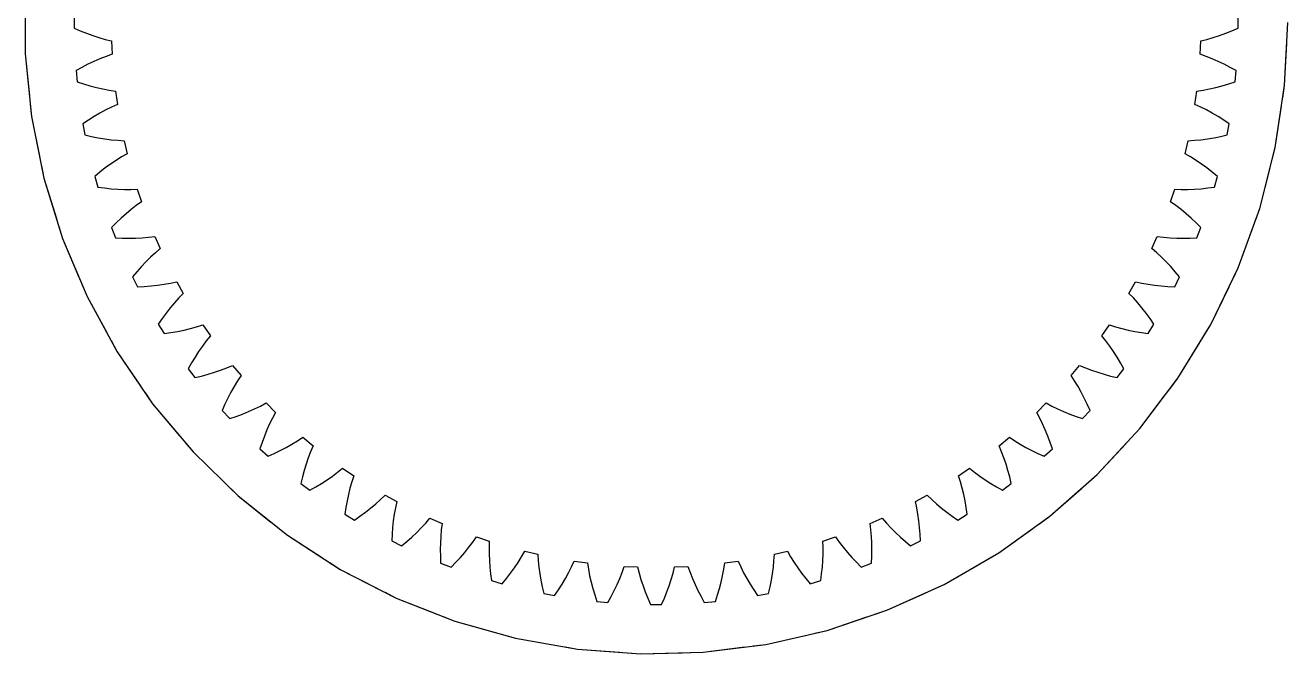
# Model space of a CAD drawing. Header units: millimetres. Extents: x -20 to 116, y -41 to 51.
# Drawn here: x -19.1 to 19.12, y -19.12 to -0.08 of the extents above; entities that cross this region are included whole.
import ezdxf

# ---------------------------------------------------------------- set-up
doc = ezdxf.new("R2010")
doc.units = ezdxf.units.MM
doc.linetypes.add('DASHED', pattern=[1.524, 1.27, -0.254])
doc.layers.add('HIDDEN', color=8, linetype='DASHED')
doc.layers.add('VISIBLE', color=7, linetype='CONTINUOUS')

msp = doc.modelspace()

# ---------------------------------------------------------------- linework, layer by layer
at = {"layer": 'HIDDEN'}
for points in [[(-19.10123, 0.9533), (-19.10123, -0.9533), (-18.91139, -2.85043), (-18.5336, -4.71924), (-17.97162, -6.54114), (-17.23103, -8.29803), (-16.31919, -9.97245), (-15.24516, -11.54776), (-14.01962, -13.0083), (-12.65474, -14.33957), (-11.1641, -15.52831), (-9.5625, -16.56274), (-7.86587, -17.43255), (-6.09106, -18.12911), (-4.25571, -18.6455), (-2.37807, -18.97657), (-0.4768, -19.11906), (1.42921, -19.07152), (3.32102, -18.83445), (5.17982, -18.41019), (6.98715, -17.80296), (8.72503, -17.0188), (10.3762, -16.0655), (11.92424, -14.95253), (13.35378, -13.69095), (14.6506, -12.29331), (15.80182, -10.7735), (16.79599, -9.14661), (17.62323, -7.42882), (18.27533, -5.63719), (18.7458, -3.78954), (19.02996, -1.90424), (19.125, 0)], [(-17.6242, 0.16799), (-17.6242, -0.16799)], [(17.6242, -0.16799), (17.6242, 0.16799)], [(-17.6242, -0.16799), (-17.4357, -0.25049)], [(-17.4357, -0.25049), (-17.24691, -0.32661)], [(-17.24691, -0.32661), (-17.0579, -0.39605)], [(17.0579, -0.39605), (17.24691, -0.32661)], [(17.24691, -0.32661), (17.4357, -0.25049)], [(17.4357, -0.25049), (17.6242, -0.16799)], [(-17.0579, -0.39605), (-16.86877, -0.45845)], [(-16.86877, -0.45845), (-16.6796, -0.51328)], [(-16.6796, -0.51328), (-16.4905, -0.55983)], [(-16.4905, -0.55983), (-16.47181, -0.96411)], [(16.47181, -0.96411), (16.4905, -0.55983)], [(16.4905, -0.55983), (16.6796, -0.51328)], [(16.6796, -0.51328), (16.86877, -0.45845)], [(16.86877, -0.45845), (17.0579, -0.39605)], [(-16.83911, -1.09996), (-17.02168, -1.17954)], [(-16.65581, -1.02791), (-16.83911, -1.09996)], [(-16.47181, -0.96411), (-16.65581, -1.02791)], [(16.65581, -1.02791), (16.47181, -0.96411)], [(16.83911, -1.09996), (16.65581, -1.02791)], [(17.02168, -1.17954), (16.83911, -1.09996)], [(-17.38444, -1.35934), (-17.56452, -1.45888)], [(-17.56452, -1.45888), (-17.53352, -1.79343)], [(-17.20347, -1.26613), (-17.38444, -1.35934)], [(-17.02168, -1.17954), (-17.20347, -1.26613)], [(17.20347, -1.26613), (17.02168, -1.17954)], [(17.38444, -1.35934), (17.20347, -1.26613)], [(17.56452, -1.45888), (17.38444, -1.35934)], [(17.53352, -1.79343), (17.56452, -1.45888)], [(-17.53352, -1.79343), (-17.33821, -1.85819)], [(-17.33821, -1.85819), (-17.1432, -1.91656)], [(17.1432, -1.91656), (17.33821, -1.85819)], [(17.33821, -1.85819), (17.53352, -1.79343)], [(-17.1432, -1.91656), (-16.94859, -1.96827)], [(-16.94859, -1.96827), (-16.75451, -2.01294)], [(-16.75451, -2.01294), (-16.56109, -2.05009)], [(-16.56109, -2.05009), (-16.3685, -2.07899)], [(-16.3685, -2.07899), (-16.31259, -2.47982)], [(16.31259, -2.47982), (16.3685, -2.07899)], [(16.3685, -2.07899), (16.56109, -2.05009)], [(16.56109, -2.05009), (16.75451, -2.01294)], [(16.75451, -2.01294), (16.94859, -1.96827)], [(16.94859, -1.96827), (17.1432, -1.91656)], [(-16.66579, -2.64899), (-16.84023, -2.74507)], [(-16.48992, -2.56033), (-16.66579, -2.64899)], [(-16.31259, -2.47982), (-16.48992, -2.56033)], [(16.48992, -2.56033), (16.31259, -2.47982)], [(16.66579, -2.64899), (16.48992, -2.56033)], [(16.84023, -2.74507), (16.66579, -2.64899)], [(-17.18485, -2.95757), (-17.35498, -3.07331)], [(-17.01326, -2.84806), (-17.18485, -2.95757)], [(-16.84023, -2.74507), (-17.01326, -2.84806)], [(17.01326, -2.84806), (16.84023, -2.74507)], [(17.18485, -2.95757), (17.01326, -2.84806)], [(17.35498, -3.07331), (17.18485, -2.95757)], [(-17.35498, -3.07331), (-17.29325, -3.40357)], [(-17.29325, -3.40357), (-17.0928, -3.45003)], [(17.0928, -3.45003), (17.29325, -3.40357)], [(17.29325, -3.40357), (17.35498, -3.07331)], [(-17.0928, -3.45003), (-16.89323, -3.49016)], [(-16.89323, -3.49016), (-16.69468, -3.52369)], [(-16.69468, -3.52369), (-16.49731, -3.55027)], [(-16.49731, -3.55027), (-16.30129, -3.56941)], [(-16.30129, -3.56941), (-16.10685, -3.58042)], [(-16.10685, -3.58042), (-16.01419, -3.97438)], [(16.01419, -3.97438), (16.10685, -3.58042)], [(16.10685, -3.58042), (16.30129, -3.56941)], [(16.30129, -3.56941), (16.49731, -3.55027)], [(16.49731, -3.55027), (16.69468, -3.52369)], [(16.69468, -3.52369), (16.89323, -3.49016)], [(16.89323, -3.49016), (17.0928, -3.45003)], [(-16.35028, -4.17541), (-16.51511, -4.28718)], [(-16.18334, -4.07091), (-16.35028, -4.17541)], [(-16.01419, -3.97438), (-16.18334, -4.07091)], [(16.18334, -4.07091), (16.01419, -3.97438)], [(16.35028, -4.17541), (16.18334, -4.07091)], [(16.51511, -4.28718), (16.35028, -4.17541)], [(-16.83865, -4.53058), (-16.99738, -4.66151)], [(-16.6779, -4.4057), (-16.83865, -4.53058)], [(-16.51511, -4.28718), (-16.6779, -4.4057)], [(16.6779, -4.4057), (16.51511, -4.28718)], [(16.83865, -4.53058), (16.6779, -4.4057)], [(16.99738, -4.66151), (16.83865, -4.53058)], [(-16.99738, -4.66151), (-16.90543, -4.98467)], [(16.90543, -4.98467), (16.99738, -4.66151)], [(-16.90543, -4.98467), (-16.70155, -5.01244)], [(-16.70155, -5.01244), (-16.49914, -5.03398)], [(-16.49914, -5.03398), (-16.29834, -5.04905)], [(-16.29834, -5.04905), (-16.09936, -5.0573)], [(-16.09936, -5.0573), (-15.90241, -5.05827)], [(-15.90241, -5.05827), (-15.70778, -5.0513)], [(-15.70778, -5.0513), (-15.57917, -5.43503)], [(15.57917, -5.43503), (15.70778, -5.0513)], [(15.70778, -5.0513), (15.90241, -5.05827)], [(15.90241, -5.05827), (16.09936, -5.0573)], [(16.09936, -5.0573), (16.29834, -5.04905)], [(16.29834, -5.04905), (16.49914, -5.03398)], [(16.49914, -5.03398), (16.70155, -5.01244)], [(16.70155, -5.01244), (16.90543, -4.98467)], [(-15.89527, -5.66622), (-16.04909, -5.79272)], [(-15.73869, -5.54675), (-15.89527, -5.66622)], [(-15.57917, -5.43503), (-15.73869, -5.54675)], [(15.73869, -5.54675), (15.57917, -5.43503)], [(15.89527, -5.66622), (15.73869, -5.54675)], [(16.04909, -5.79272), (15.89527, -5.66622)], [(-16.3488, -6.06492), (-16.49476, -6.20995)], [(-16.20025, -5.92575), (-16.3488, -6.06492)], [(-16.04909, -5.79272), (-16.20025, -5.92575)], [(16.20025, -5.92575), (16.04909, -5.79272)], [(16.3488, -6.06492), (16.20025, -5.92575)], [(16.49476, -6.20995), (16.3488, -6.06492)], [(-16.49476, -6.20995), (-16.37339, -6.52324)], [(-15.36785, -6.50399), (-15.1747, -6.47908)], [(-15.1747, -6.47908), (-15.01123, -6.84931)], [(15.01123, -6.84931), (15.1747, -6.47908)], [(15.1747, -6.47908), (15.36785, -6.50399)], [(16.37339, -6.52324), (16.49476, -6.20995)], [(-16.37339, -6.52324), (-16.16782, -6.53208)], [(-16.16782, -6.53208), (-15.96428, -6.53486)], [(-15.96428, -6.53486), (-15.76295, -6.53134)], [(-15.76295, -6.53134), (-15.56405, -6.52119)], [(-15.56405, -6.52119), (-15.36785, -6.50399)], [(-15.01123, -6.84931), (-15.15976, -6.97527)], [(15.15976, -6.97527), (15.01123, -6.84931)], [(15.36785, -6.50399), (15.56405, -6.52119)], [(15.56405, -6.52119), (15.76295, -6.53134)], [(15.76295, -6.53134), (15.96428, -6.53486)], [(15.96428, -6.53486), (16.16782, -6.53208)], [(16.16782, -6.53208), (16.37339, -6.52324)], [(-15.44615, -7.24883), (-15.58438, -7.39524)], [(-15.30465, -7.10867), (-15.44615, -7.24883)], [(-15.15976, -6.97527), (-15.30465, -7.10867)], [(15.30465, -7.10867), (15.15976, -6.97527)], [(15.44615, -7.24883), (15.30465, -7.10867)], [(15.58438, -7.39524), (15.44615, -7.24883)], [(-15.71945, -7.54753), (-15.85142, -7.7054)], [(-15.58438, -7.39524), (-15.71945, -7.54753)], [(15.71945, -7.54753), (15.58438, -7.39524)], [(15.85142, -7.7054), (15.71945, -7.54753)], [(-15.85142, -7.7054), (-15.70166, -8.00616)], [(-15.70166, -8.00616), (-15.49615, -7.99599)], [(-15.49615, -7.99599), (-15.29322, -7.97998)], [(-15.29322, -7.97998), (-15.09307, -7.9579)], [(-15.09307, -7.9579), (-14.89596, -7.92944)], [(-14.89596, -7.92944), (-14.70218, -7.89421)], [(-14.70218, -7.89421), (-14.51215, -7.85159)], [(-14.51215, -7.85159), (-14.31522, -8.20515)], [(14.31522, -8.20515), (14.51215, -7.85159)], [(14.51215, -7.85159), (14.70218, -7.89421)], [(14.70218, -7.89421), (14.89596, -7.92944)], [(14.89596, -7.92944), (15.09307, -7.9579)], [(15.09307, -7.9579), (15.29322, -7.97998)], [(15.29322, -7.97998), (15.49615, -7.99599)], [(15.49615, -7.99599), (15.70166, -8.00616)], [(15.70166, -8.00616), (15.85142, -7.7054)], [(-14.45149, -8.34428), (-14.58346, -8.49049)], [(-14.31522, -8.20515), (-14.45149, -8.34428)], [(14.45149, -8.34428), (14.31522, -8.20515)], [(14.58346, -8.49049), (14.45149, -8.34428)], [(-14.71142, -8.6431), (-14.83555, -8.80164)], [(-14.58346, -8.49049), (-14.71142, -8.6431)], [(14.71142, -8.6431), (14.58346, -8.49049)], [(14.83555, -8.80164), (14.71142, -8.6431)], [(-14.956, -8.96574), (-15.07283, -9.13511)], [(-15.07283, -9.13511), (-14.89596, -9.42078)], [(-14.83555, -8.80164), (-14.956, -8.96574)], [(-13.91108, -9.21708), (-13.72579, -9.15711)], [(-13.72579, -9.15711), (-13.49708, -9.49099)], [(13.49708, -9.49099), (13.72579, -9.15711)], [(13.72579, -9.15711), (13.91108, -9.21708)], [(14.956, -8.96574), (14.83555, -8.80164)], [(14.89596, -9.42078), (15.07283, -9.13511)], [(15.07283, -9.13511), (14.956, -8.96574)], [(-14.89596, -9.42078), (-14.69226, -9.39169)], [(-14.69226, -9.39169), (-14.49168, -9.35702)], [(-14.49168, -9.35702), (-14.29443, -9.31656)], [(-14.29443, -9.31656), (-14.10078, -9.27004)], [(-14.10078, -9.27004), (-13.91108, -9.21708)], [(-13.49708, -9.49099), (-13.61993, -9.6421)], [(13.61993, -9.6421), (13.49708, -9.49099)], [(13.91108, -9.21708), (14.10078, -9.27004)], [(14.10078, -9.27004), (14.29443, -9.31656)], [(14.29443, -9.31656), (14.49168, -9.35702)], [(14.49168, -9.35702), (14.69226, -9.39169)], [(14.69226, -9.39169), (14.89596, -9.42078)], [(-13.73785, -9.79986), (-13.85118, -9.96362)], [(-13.61993, -9.6421), (-13.73785, -9.79986)], [(13.73785, -9.79986), (13.61993, -9.6421)], [(13.85118, -9.96362), (13.73785, -9.79986)], [(-14.06495, -10.30746), (-14.16565, -10.48689)], [(-13.96016, -10.13294), (-14.06495, -10.30746)], [(-13.85118, -9.96362), (-13.96016, -10.13294)], [(13.96016, -10.13294), (13.85118, -9.96362)], [(14.06495, -10.30746), (13.96016, -10.13294)], [(14.16565, -10.48689), (14.06495, -10.30746)], [(-14.16565, -10.48689), (-13.96318, -10.75501)], [(-13.76303, -10.70725), (-13.5665, -10.65423)], [(-13.5665, -10.65423), (-13.37382, -10.59574)], [(-13.37382, -10.59574), (-13.18529, -10.53155)], [(-13.18529, -10.53155), (-13.00129, -10.46131)], [(-13.00129, -10.46131), (-12.82233, -10.3845)], [(-12.82233, -10.3845), (-12.56378, -10.69586)], [(-12.56378, -10.69586), (-12.67217, -10.85766)], [(12.56378, -10.69586), (12.82233, -10.3845)], [(12.67217, -10.85766), (12.56378, -10.69586)], [(12.82233, -10.3845), (13.00129, -10.46131)], [(13.00129, -10.46131), (13.18529, -10.53155)], [(13.18529, -10.53155), (13.37382, -10.59574)], [(13.37382, -10.59574), (13.5665, -10.65423)], [(13.5665, -10.65423), (13.76303, -10.70725)], [(13.96318, -10.75501), (14.16565, -10.48689)], [(-13.96318, -10.75501), (-13.76303, -10.70725)], [(-12.77503, -11.02562), (-12.87276, -11.19915)], [(-12.67217, -10.85766), (-12.77503, -11.02562)], [(12.77503, -11.02562), (12.67217, -10.85766)], [(12.87276, -11.19915), (12.77503, -11.02562)], [(13.76303, -10.70725), (13.96318, -10.75501)], [(-12.96565, -11.3778), (-13.05389, -11.56124)], [(-12.87276, -11.19915), (-12.96565, -11.3778)], [(12.96565, -11.3778), (12.87276, -11.19915)], [(13.05389, -11.56124), (12.96565, -11.3778)], [(-13.05389, -11.56124), (-13.13762, -11.7492)], [(-13.13762, -11.7492), (-12.91126, -11.99749)], [(-12.52558, -11.86054), (-12.33912, -11.78452)], [(-12.33912, -11.78452), (-12.15732, -11.70321)], [(-12.15732, -11.70321), (-11.98058, -11.61629)], [(-11.98058, -11.61629), (-11.80947, -11.5233)], [(-11.80947, -11.5233), (-11.5233, -11.80947)], [(-11.5233, -11.80947), (-11.61629, -11.98058)], [(11.5233, -11.80947), (11.80947, -11.5233)], [(11.61629, -11.98058), (11.5233, -11.80947)], [(11.80947, -11.5233), (11.98058, -11.61629)], [(11.98058, -11.61629), (12.15732, -11.70321)], [(12.15732, -11.70321), (12.33912, -11.78452)], [(12.33912, -11.78452), (12.52558, -11.86054)], [(12.91126, -11.99749), (13.13762, -11.7492)], [(13.13762, -11.7492), (13.05389, -11.56124)], [(-12.91126, -11.99749), (-12.71638, -11.93147)], [(-12.71638, -11.93147), (-12.52558, -11.86054)], [(-11.70321, -12.15732), (-11.78452, -12.33912)], [(-11.61629, -11.98058), (-11.70321, -12.15732)], [(11.70321, -12.15732), (11.61629, -11.98058)], [(11.78452, -12.33912), (11.70321, -12.15732)], [(12.52558, -11.86054), (12.71638, -11.93147)], [(12.71638, -11.93147), (12.91126, -11.99749)], [(-11.86054, -12.52558), (-11.93147, -12.71638)], [(-11.78452, -12.33912), (-11.86054, -12.52558)], [(-10.85766, -12.67217), (-10.69586, -12.56378)], [(-10.69586, -12.56378), (-10.3845, -12.82233)], [(10.3845, -12.82233), (10.69586, -12.56378)], [(10.69586, -12.56378), (10.85766, -12.67217)], [(11.86054, -12.52558), (11.78452, -12.33912)], [(11.93147, -12.71638), (11.86054, -12.52558)], [(-11.93147, -12.71638), (-11.99749, -12.91126)], [(-11.99749, -12.91126), (-11.7492, -13.13762)], [(-11.56124, -13.05389), (-11.3778, -12.96565)], [(-11.3778, -12.96565), (-11.19915, -12.87276)], [(-11.19915, -12.87276), (-11.02562, -12.77503)], [(-11.02562, -12.77503), (-10.85766, -12.67217)], [(-10.3845, -12.82233), (-10.46131, -13.00129)], [(10.46131, -13.00129), (10.3845, -12.82233)], [(10.85766, -12.67217), (11.02562, -12.77503)], [(11.02562, -12.77503), (11.19915, -12.87276)], [(11.19915, -12.87276), (11.3778, -12.96565)], [(11.3778, -12.96565), (11.56124, -13.05389)], [(11.7492, -13.13762), (11.99749, -12.91126)], [(11.99749, -12.91126), (11.93147, -12.71638)], [(-11.7492, -13.13762), (-11.56124, -13.05389)], [(-10.59574, -13.37382), (-10.65423, -13.5665)], [(-10.53155, -13.18529), (-10.59574, -13.37382)], [(-10.46131, -13.00129), (-10.53155, -13.18529)], [(10.53155, -13.18529), (10.46131, -13.00129)], [(10.59574, -13.37382), (10.53155, -13.18529)], [(10.65423, -13.5665), (10.59574, -13.37382)], [(11.56124, -13.05389), (11.7492, -13.13762)], [(-10.65423, -13.5665), (-10.70725, -13.76303)], [(-9.96362, -13.85118), (-9.79986, -13.73785)], [(-9.79986, -13.73785), (-9.6421, -13.61993)], [(-9.6421, -13.61993), (-9.49099, -13.49708)], [(-9.49099, -13.49708), (-9.15711, -13.72579)], [(-9.15711, -13.72579), (-9.21708, -13.91108)], [(9.15711, -13.72579), (9.49099, -13.49708)], [(9.21708, -13.91108), (9.15711, -13.72579)], [(9.49099, -13.49708), (9.6421, -13.61993)], [(9.6421, -13.61993), (9.79986, -13.73785)], [(9.79986, -13.73785), (9.96362, -13.85118)], [(10.70725, -13.76303), (10.65423, -13.5665)], [(-10.70725, -13.76303), (-10.75501, -13.96318)], [(-10.75501, -13.96318), (-10.48689, -14.16565)], [(-10.48689, -14.16565), (-10.30746, -14.06495)], [(-10.30746, -14.06495), (-10.13294, -13.96016)], [(-10.13294, -13.96016), (-9.96362, -13.85118)], [(-9.27004, -14.10078), (-9.31656, -14.29443)], [(-9.21708, -13.91108), (-9.27004, -14.10078)], [(9.27004, -14.10078), (9.21708, -13.91108)], [(9.31656, -14.29443), (9.27004, -14.10078)], [(9.96362, -13.85118), (10.13294, -13.96016)], [(10.13294, -13.96016), (10.30746, -14.06495)], [(10.30746, -14.06495), (10.48689, -14.16565)], [(10.48689, -14.16565), (10.75501, -13.96318)], [(10.75501, -13.96318), (10.70725, -13.76303)], [(-9.35702, -14.49168), (-9.39169, -14.69226)], [(-9.31656, -14.29443), (-9.35702, -14.49168)], [(-8.49049, -14.58346), (-8.34428, -14.45149)], [(-8.34428, -14.45149), (-8.20515, -14.31522)], [(-8.20515, -14.31522), (-7.85159, -14.51215)], [(-7.85159, -14.51215), (-7.89421, -14.70218)], [(7.85159, -14.51215), (8.20515, -14.31522)], [(7.89421, -14.70218), (7.85159, -14.51215)], [(8.20515, -14.31522), (8.34428, -14.45149)], [(8.34428, -14.45149), (8.49049, -14.58346)], [(9.35702, -14.49168), (9.31656, -14.29443)], [(9.39169, -14.69226), (9.35702, -14.49168)], [(-9.39169, -14.69226), (-9.42078, -14.89596)], [(-9.42078, -14.89596), (-9.13511, -15.07283)], [(-8.96574, -14.956), (-8.80164, -14.83555)], [(-8.80164, -14.83555), (-8.6431, -14.71142)], [(-8.6431, -14.71142), (-8.49049, -14.58346)], [(-7.92944, -14.89596), (-7.9579, -15.09307)], [(-7.89421, -14.70218), (-7.92944, -14.89596)], [(7.92944, -14.89596), (7.89421, -14.70218)], [(7.9579, -15.09307), (7.92944, -14.89596)], [(8.49049, -14.58346), (8.6431, -14.71142)], [(8.6431, -14.71142), (8.80164, -14.83555)], [(8.80164, -14.83555), (8.96574, -14.956)], [(9.13511, -15.07283), (9.42078, -14.89596)], [(9.42078, -14.89596), (9.39169, -14.69226)], [(-9.13511, -15.07283), (-8.96574, -14.956)], [(-7.9579, -15.09307), (-7.97998, -15.29322)], [(-7.10867, -15.30465), (-6.97527, -15.15976)], [(-6.97527, -15.15976), (-6.84931, -15.01123)], [(-6.84931, -15.01123), (-6.47908, -15.1747)], [(-6.47908, -15.1747), (-6.50399, -15.36785)], [(6.47908, -15.1747), (6.84931, -15.01123)], [(6.50399, -15.36785), (6.47908, -15.1747)], [(6.84931, -15.01123), (6.97527, -15.15976)], [(6.97527, -15.15976), (7.10867, -15.30465)], [(7.97998, -15.29322), (7.9579, -15.09307)], [(8.96574, -14.956), (9.13511, -15.07283)], [(-7.99599, -15.49615), (-8.00616, -15.70166)], [(-7.97998, -15.29322), (-7.99599, -15.49615)], [(-7.54753, -15.71945), (-7.39524, -15.58438)], [(-7.39524, -15.58438), (-7.24883, -15.44615)], [(-7.24883, -15.44615), (-7.10867, -15.30465)], [(-6.52119, -15.56405), (-6.53134, -15.76295)], [(-6.50399, -15.36785), (-6.52119, -15.56405)], [(-5.54675, -15.73869), (-5.43503, -15.57917)], [(-5.43503, -15.57917), (-5.0513, -15.70778)], [(5.0513, -15.70778), (5.43503, -15.57917)], [(5.43503, -15.57917), (5.54675, -15.73869)], [(6.52119, -15.56405), (6.50399, -15.36785)], [(6.53134, -15.76295), (6.52119, -15.56405)], [(7.10867, -15.30465), (7.24883, -15.44615)], [(7.24883, -15.44615), (7.39524, -15.58438)], [(7.39524, -15.58438), (7.54753, -15.71945)], [(7.99599, -15.49615), (7.97998, -15.29322)], [(8.00616, -15.70166), (7.99599, -15.49615)], [(-8.00616, -15.70166), (-7.7054, -15.85142)], [(-7.7054, -15.85142), (-7.54753, -15.71945)], [(-6.53134, -15.76295), (-6.53486, -15.96428)], [(-6.53486, -15.96428), (-6.53208, -16.16782)], [(-5.92575, -16.20025), (-5.79272, -16.04909)], [(-5.79272, -16.04909), (-5.66622, -15.89527)], [(-5.66622, -15.89527), (-5.54675, -15.73869)], [(-5.0513, -15.70778), (-5.05827, -15.90241)], [(-5.05827, -15.90241), (-5.0573, -16.09936)], [(-4.07091, -16.18334), (-3.97438, -16.01419)], [(-3.97438, -16.01419), (-3.58042, -16.10685)], [(3.58042, -16.10685), (3.97438, -16.01419)], [(3.97438, -16.01419), (4.07091, -16.18334)], [(5.05827, -15.90241), (5.0513, -15.70778)], [(5.0573, -16.09936), (5.05827, -15.90241)], [(5.54675, -15.73869), (5.66622, -15.89527)], [(5.66622, -15.89527), (5.79272, -16.04909)], [(5.79272, -16.04909), (5.92575, -16.20025)], [(6.53486, -15.96428), (6.53134, -15.76295)], [(6.53208, -16.16782), (6.53486, -15.96428)], [(7.54753, -15.71945), (7.7054, -15.85142)], [(7.7054, -15.85142), (8.00616, -15.70166)], [(-6.53208, -16.16782), (-6.52324, -16.37339)], [(-6.52324, -16.37339), (-6.20995, -16.49476)], [(-6.20995, -16.49476), (-6.06492, -16.3488)], [(-6.06492, -16.3488), (-5.92575, -16.20025)], [(-5.0573, -16.09936), (-5.04905, -16.29834)], [(-5.04905, -16.29834), (-5.03398, -16.49914)], [(-4.28718, -16.51511), (-4.17541, -16.35028)], [(-4.17541, -16.35028), (-4.07091, -16.18334)], [(-3.58042, -16.10685), (-3.56941, -16.30129)], [(-3.56941, -16.30129), (-3.55027, -16.49731)], [(-2.56033, -16.48992), (-2.47982, -16.31259)], [(-2.47982, -16.31259), (-2.07899, -16.3685)], [(-2.07899, -16.3685), (-2.05009, -16.56109)], [(2.05009, -16.56109), (2.07899, -16.3685)], [(2.07899, -16.3685), (2.47982, -16.31259)], [(2.47982, -16.31259), (2.56033, -16.48992)], [(3.55027, -16.49731), (3.56941, -16.30129)], [(3.56941, -16.30129), (3.58042, -16.10685)], [(4.07091, -16.18334), (4.17541, -16.35028)], [(4.17541, -16.35028), (4.28718, -16.51511)], [(5.03398, -16.49914), (5.04905, -16.29834)], [(5.04905, -16.29834), (5.0573, -16.09936)], [(5.92575, -16.20025), (6.06492, -16.3488)], [(6.06492, -16.3488), (6.20995, -16.49476)], [(6.20995, -16.49476), (6.52324, -16.37339)], [(6.52324, -16.37339), (6.53208, -16.16782)], [(-5.03398, -16.49914), (-5.01244, -16.70155)], [(-5.01244, -16.70155), (-4.98467, -16.90543)], [(-4.53058, -16.83865), (-4.4057, -16.6779)], [(-4.4057, -16.6779), (-4.28718, -16.51511)], [(-3.55027, -16.49731), (-3.52369, -16.69468)], [(-3.52369, -16.69468), (-3.49016, -16.89323)], [(-2.74507, -16.84023), (-2.64899, -16.66579)], [(-2.64899, -16.66579), (-2.56033, -16.48992)], [(-2.05009, -16.56109), (-2.01294, -16.75451)], [(-2.01294, -16.75451), (-1.96827, -16.94859)], [(-1.09996, -16.83911), (-1.02791, -16.65581)], [(-1.02791, -16.65581), (-0.96411, -16.47181)], [(-0.96411, -16.47181), (-0.55983, -16.4905)], [(-0.55983, -16.4905), (-0.51328, -16.6796)], [(-0.51328, -16.6796), (-0.45845, -16.86877)], [(0.45845, -16.86877), (0.51328, -16.6796)], [(0.51328, -16.6796), (0.55983, -16.4905)], [(0.55983, -16.4905), (0.96411, -16.47181)], [(0.96411, -16.47181), (1.02791, -16.65581)], [(1.02791, -16.65581), (1.09996, -16.83911)], [(1.96827, -16.94859), (2.01294, -16.75451)], [(2.01294, -16.75451), (2.05009, -16.56109)], [(2.56033, -16.48992), (2.64899, -16.66579)], [(2.64899, -16.66579), (2.74507, -16.84023)], [(3.49016, -16.89323), (3.52369, -16.69468)], [(3.52369, -16.69468), (3.55027, -16.49731)], [(4.28718, -16.51511), (4.4057, -16.6779)], [(4.4057, -16.6779), (4.53058, -16.83865)], [(4.98467, -16.90543), (5.01244, -16.70155)], [(5.01244, -16.70155), (5.03398, -16.49914)], [(-4.98467, -16.90543), (-4.66151, -16.99738)], [(-4.66151, -16.99738), (-4.53058, -16.83865)], [(-3.49016, -16.89323), (-3.45003, -17.0928)], [(-3.45003, -17.0928), (-3.40357, -17.29325)], [(-3.07331, -17.35498), (-2.95757, -17.18485)], [(-2.95757, -17.18485), (-2.84806, -17.01326)], [(-2.84806, -17.01326), (-2.74507, -16.84023)], [(-1.96827, -16.94859), (-1.91656, -17.1432)], [(-1.91656, -17.1432), (-1.85819, -17.33821)], [(-1.26613, -17.20347), (-1.17954, -17.02168)], [(-1.17954, -17.02168), (-1.09996, -16.83911)], [(-0.45845, -16.86877), (-0.39605, -17.0579)], [(-0.39605, -17.0579), (-0.32661, -17.24691)], [(0.32661, -17.24691), (0.39605, -17.0579)], [(0.39605, -17.0579), (0.45845, -16.86877)], [(1.09996, -16.83911), (1.17954, -17.02168)], [(1.17954, -17.02168), (1.26613, -17.20347)], [(1.85819, -17.33821), (1.91656, -17.1432)], [(1.91656, -17.1432), (1.96827, -16.94859)], [(2.74507, -16.84023), (2.84806, -17.01326)], [(2.84806, -17.01326), (2.95757, -17.18485)], [(2.95757, -17.18485), (3.07331, -17.35498)], [(3.40357, -17.29325), (3.45003, -17.0928)], [(3.45003, -17.0928), (3.49016, -16.89323)], [(4.53058, -16.83865), (4.66151, -16.99738)], [(4.66151, -16.99738), (4.98467, -16.90543)], [(-3.40357, -17.29325), (-3.07331, -17.35498)], [(-1.85819, -17.33821), (-1.79343, -17.53352)], [(-1.79343, -17.53352), (-1.45888, -17.56452)], [(-1.45888, -17.56452), (-1.35934, -17.38444)], [(-1.35934, -17.38444), (-1.26613, -17.20347)], [(-0.32661, -17.24691), (-0.25049, -17.4357)], [(-0.25049, -17.4357), (-0.16799, -17.6242)], [(0.16799, -17.6242), (0.25049, -17.4357)], [(0.25049, -17.4357), (0.32661, -17.24691)], [(1.26613, -17.20347), (1.35934, -17.38444)], [(1.35934, -17.38444), (1.45888, -17.56452)], [(1.45888, -17.56452), (1.79343, -17.53352)], [(1.79343, -17.53352), (1.85819, -17.33821)], [(3.07331, -17.35498), (3.40357, -17.29325)], [(-0.16799, -17.6242), (0.16799, -17.6242)]]:
    msp.add_lwpolyline(points, dxfattribs=at)
at = {"layer": 'VISIBLE'}
for points in [[(-19.10123, 0.9533), (-19.10123, -0.9533), (-18.91139, -2.85043), (-18.5336, -4.71924), (-17.97162, -6.54114), (-17.23103, -8.29803), (-16.31919, -9.97245), (-15.24516, -11.54776), (-14.01962, -13.0083), (-12.65474, -14.33957), (-11.1641, -15.52831), (-9.5625, -16.56274), (-7.86587, -17.43255), (-6.09106, -18.12911), (-4.25571, -18.6455), (-2.37807, -18.97657), (-0.4768, -19.11906), (1.42921, -19.07152), (3.32102, -18.83445), (5.17982, -18.41019), (6.98715, -17.80296), (8.72503, -17.0188), (10.3762, -16.0655), (11.92424, -14.95253), (13.35378, -13.69095), (14.6506, -12.29331), (15.80182, -10.7735), (16.79599, -9.14661), (17.62323, -7.42882), (18.27533, -5.63719), (18.7458, -3.78954), (19.02996, -1.90424), (19.125, 0)], [(-17.6242, 0.16799), (-17.6242, -0.16799)], [(17.6242, -0.16799), (17.6242, 0.16799)], [(-17.6242, -0.16799), (-17.4357, -0.25049)], [(-17.4357, -0.25049), (-17.24691, -0.32661)], [(-17.24691, -0.32661), (-17.0579, -0.39605)], [(17.0579, -0.39605), (17.24691, -0.32661)], [(17.24691, -0.32661), (17.4357, -0.25049)], [(17.4357, -0.25049), (17.6242, -0.16799)], [(-17.0579, -0.39605), (-16.86877, -0.45845)], [(-16.86877, -0.45845), (-16.6796, -0.51328)], [(-16.6796, -0.51328), (-16.4905, -0.55983)], [(-16.4905, -0.55983), (-16.47181, -0.96411)], [(16.47181, -0.96411), (16.4905, -0.55983)], [(16.4905, -0.55983), (16.6796, -0.51328)], [(16.6796, -0.51328), (16.86877, -0.45845)], [(16.86877, -0.45845), (17.0579, -0.39605)], [(-16.83911, -1.09996), (-17.02168, -1.17954)], [(-16.65581, -1.02791), (-16.83911, -1.09996)], [(-16.47181, -0.96411), (-16.65581, -1.02791)], [(16.65581, -1.02791), (16.47181, -0.96411)], [(16.83911, -1.09996), (16.65581, -1.02791)], [(17.02168, -1.17954), (16.83911, -1.09996)], [(-17.38444, -1.35934), (-17.56452, -1.45888)], [(-17.56452, -1.45888), (-17.53352, -1.79343)], [(-17.20347, -1.26613), (-17.38444, -1.35934)], [(-17.02168, -1.17954), (-17.20347, -1.26613)], [(17.20347, -1.26613), (17.02168, -1.17954)], [(17.38444, -1.35934), (17.20347, -1.26613)], [(17.56452, -1.45888), (17.38444, -1.35934)], [(17.53352, -1.79343), (17.56452, -1.45888)], [(-17.53352, -1.79343), (-17.33821, -1.85819)], [(-17.33821, -1.85819), (-17.1432, -1.91656)], [(17.1432, -1.91656), (17.33821, -1.85819)], [(17.33821, -1.85819), (17.53352, -1.79343)], [(-17.1432, -1.91656), (-16.94859, -1.96827)], [(-16.94859, -1.96827), (-16.75451, -2.01294)], [(-16.75451, -2.01294), (-16.56109, -2.05009)], [(-16.56109, -2.05009), (-16.3685, -2.07899)], [(-16.3685, -2.07899), (-16.31259, -2.47982)], [(16.31259, -2.47982), (16.3685, -2.07899)], [(16.3685, -2.07899), (16.56109, -2.05009)], [(16.56109, -2.05009), (16.75451, -2.01294)], [(16.75451, -2.01294), (16.94859, -1.96827)], [(16.94859, -1.96827), (17.1432, -1.91656)], [(-16.66579, -2.64899), (-16.84023, -2.74507)], [(-16.48992, -2.56033), (-16.66579, -2.64899)], [(-16.31259, -2.47982), (-16.48992, -2.56033)], [(16.48992, -2.56033), (16.31259, -2.47982)], [(16.66579, -2.64899), (16.48992, -2.56033)], [(16.84023, -2.74507), (16.66579, -2.64899)], [(-17.18485, -2.95757), (-17.35498, -3.07331)], [(-17.01326, -2.84806), (-17.18485, -2.95757)], [(-16.84023, -2.74507), (-17.01326, -2.84806)], [(17.01326, -2.84806), (16.84023, -2.74507)], [(17.18485, -2.95757), (17.01326, -2.84806)], [(17.35498, -3.07331), (17.18485, -2.95757)], [(-17.35498, -3.07331), (-17.29325, -3.40357)], [(-17.29325, -3.40357), (-17.0928, -3.45003)], [(17.0928, -3.45003), (17.29325, -3.40357)], [(17.29325, -3.40357), (17.35498, -3.07331)], [(-17.0928, -3.45003), (-16.89323, -3.49016)], [(-16.89323, -3.49016), (-16.69468, -3.52369)], [(-16.69468, -3.52369), (-16.49731, -3.55027)], [(-16.49731, -3.55027), (-16.30129, -3.56941)], [(-16.30129, -3.56941), (-16.10685, -3.58042)], [(-16.10685, -3.58042), (-16.01419, -3.97438)], [(16.01419, -3.97438), (16.10685, -3.58042)], [(16.10685, -3.58042), (16.30129, -3.56941)], [(16.30129, -3.56941), (16.49731, -3.55027)], [(16.49731, -3.55027), (16.69468, -3.52369)], [(16.69468, -3.52369), (16.89323, -3.49016)], [(16.89323, -3.49016), (17.0928, -3.45003)], [(-16.35028, -4.17541), (-16.51511, -4.28718)], [(-16.18334, -4.07091), (-16.35028, -4.17541)], [(-16.01419, -3.97438), (-16.18334, -4.07091)], [(16.18334, -4.07091), (16.01419, -3.97438)], [(16.35028, -4.17541), (16.18334, -4.07091)], [(16.51511, -4.28718), (16.35028, -4.17541)], [(-16.83865, -4.53058), (-16.99738, -4.66151)], [(-16.6779, -4.4057), (-16.83865, -4.53058)], [(-16.51511, -4.28718), (-16.6779, -4.4057)], [(16.6779, -4.4057), (16.51511, -4.28718)], [(16.83865, -4.53058), (16.6779, -4.4057)], [(16.99738, -4.66151), (16.83865, -4.53058)], [(-16.99738, -4.66151), (-16.90543, -4.98467)], [(16.90543, -4.98467), (16.99738, -4.66151)], [(-16.90543, -4.98467), (-16.70155, -5.01244)], [(-16.70155, -5.01244), (-16.49914, -5.03398)], [(-16.49914, -5.03398), (-16.29834, -5.04905)], [(-16.29834, -5.04905), (-16.09936, -5.0573)], [(-16.09936, -5.0573), (-15.90241, -5.05827)], [(-15.90241, -5.05827), (-15.70778, -5.0513)], [(-15.70778, -5.0513), (-15.57917, -5.43503)], [(15.57917, -5.43503), (15.70778, -5.0513)], [(15.70778, -5.0513), (15.90241, -5.05827)], [(15.90241, -5.05827), (16.09936, -5.0573)], [(16.09936, -5.0573), (16.29834, -5.04905)], [(16.29834, -5.04905), (16.49914, -5.03398)], [(16.49914, -5.03398), (16.70155, -5.01244)], [(16.70155, -5.01244), (16.90543, -4.98467)], [(-15.89527, -5.66622), (-16.04909, -5.79272)], [(-15.73869, -5.54675), (-15.89527, -5.66622)], [(-15.57917, -5.43503), (-15.73869, -5.54675)], [(15.73869, -5.54675), (15.57917, -5.43503)], [(15.89527, -5.66622), (15.73869, -5.54675)], [(16.04909, -5.79272), (15.89527, -5.66622)], [(-16.3488, -6.06492), (-16.49476, -6.20995)], [(-16.20025, -5.92575), (-16.3488, -6.06492)], [(-16.04909, -5.79272), (-16.20025, -5.92575)], [(16.20025, -5.92575), (16.04909, -5.79272)], [(16.3488, -6.06492), (16.20025, -5.92575)], [(16.49476, -6.20995), (16.3488, -6.06492)], [(-16.49476, -6.20995), (-16.37339, -6.52324)], [(-15.36785, -6.50399), (-15.1747, -6.47908)], [(-15.1747, -6.47908), (-15.01123, -6.84931)], [(15.01123, -6.84931), (15.1747, -6.47908)], [(15.1747, -6.47908), (15.36785, -6.50399)], [(16.37339, -6.52324), (16.49476, -6.20995)], [(-16.37339, -6.52324), (-16.16782, -6.53208)], [(-16.16782, -6.53208), (-15.96428, -6.53486)], [(-15.96428, -6.53486), (-15.76295, -6.53134)], [(-15.76295, -6.53134), (-15.56405, -6.52119)], [(-15.56405, -6.52119), (-15.36785, -6.50399)], [(-15.01123, -6.84931), (-15.15976, -6.97527)], [(15.15976, -6.97527), (15.01123, -6.84931)], [(15.36785, -6.50399), (15.56405, -6.52119)], [(15.56405, -6.52119), (15.76295, -6.53134)], [(15.76295, -6.53134), (15.96428, -6.53486)], [(15.96428, -6.53486), (16.16782, -6.53208)], [(16.16782, -6.53208), (16.37339, -6.52324)], [(-15.44615, -7.24883), (-15.58438, -7.39524)], [(-15.30465, -7.10867), (-15.44615, -7.24883)], [(-15.15976, -6.97527), (-15.30465, -7.10867)], [(15.30465, -7.10867), (15.15976, -6.97527)], [(15.44615, -7.24883), (15.30465, -7.10867)], [(15.58438, -7.39524), (15.44615, -7.24883)], [(-15.71945, -7.54753), (-15.85142, -7.7054)], [(-15.58438, -7.39524), (-15.71945, -7.54753)], [(15.71945, -7.54753), (15.58438, -7.39524)], [(15.85142, -7.7054), (15.71945, -7.54753)], [(-15.85142, -7.7054), (-15.70166, -8.00616)], [(-15.70166, -8.00616), (-15.49615, -7.99599)], [(-15.49615, -7.99599), (-15.29322, -7.97998)], [(-15.29322, -7.97998), (-15.09307, -7.9579)], [(-15.09307, -7.9579), (-14.89596, -7.92944)], [(-14.89596, -7.92944), (-14.70218, -7.89421)], [(-14.70218, -7.89421), (-14.51215, -7.85159)], [(-14.51215, -7.85159), (-14.31522, -8.20515)], [(14.31522, -8.20515), (14.51215, -7.85159)], [(14.51215, -7.85159), (14.70218, -7.89421)], [(14.70218, -7.89421), (14.89596, -7.92944)], [(14.89596, -7.92944), (15.09307, -7.9579)], [(15.09307, -7.9579), (15.29322, -7.97998)], [(15.29322, -7.97998), (15.49615, -7.99599)], [(15.49615, -7.99599), (15.70166, -8.00616)], [(15.70166, -8.00616), (15.85142, -7.7054)], [(-14.45149, -8.34428), (-14.58346, -8.49049)], [(-14.31522, -8.20515), (-14.45149, -8.34428)], [(14.45149, -8.34428), (14.31522, -8.20515)], [(14.58346, -8.49049), (14.45149, -8.34428)], [(-14.71142, -8.6431), (-14.83555, -8.80164)], [(-14.58346, -8.49049), (-14.71142, -8.6431)], [(14.71142, -8.6431), (14.58346, -8.49049)], [(14.83555, -8.80164), (14.71142, -8.6431)], [(-14.956, -8.96574), (-15.07283, -9.13511)], [(-15.07283, -9.13511), (-14.89596, -9.42078)], [(-14.83555, -8.80164), (-14.956, -8.96574)], [(-13.91108, -9.21708), (-13.72579, -9.15711)], [(-13.72579, -9.15711), (-13.49708, -9.49099)], [(13.49708, -9.49099), (13.72579, -9.15711)], [(13.72579, -9.15711), (13.91108, -9.21708)], [(14.956, -8.96574), (14.83555, -8.80164)], [(14.89596, -9.42078), (15.07283, -9.13511)], [(15.07283, -9.13511), (14.956, -8.96574)], [(-14.89596, -9.42078), (-14.69226, -9.39169)], [(-14.69226, -9.39169), (-14.49168, -9.35702)], [(-14.49168, -9.35702), (-14.29443, -9.31656)], [(-14.29443, -9.31656), (-14.10078, -9.27004)], [(-14.10078, -9.27004), (-13.91108, -9.21708)], [(-13.49708, -9.49099), (-13.61993, -9.6421)], [(13.61993, -9.6421), (13.49708, -9.49099)], [(13.91108, -9.21708), (14.10078, -9.27004)], [(14.10078, -9.27004), (14.29443, -9.31656)], [(14.29443, -9.31656), (14.49168, -9.35702)], [(14.49168, -9.35702), (14.69226, -9.39169)], [(14.69226, -9.39169), (14.89596, -9.42078)], [(-13.73785, -9.79986), (-13.85118, -9.96362)], [(-13.61993, -9.6421), (-13.73785, -9.79986)], [(13.73785, -9.79986), (13.61993, -9.6421)], [(13.85118, -9.96362), (13.73785, -9.79986)], [(-14.06495, -10.30746), (-14.16565, -10.48689)], [(-13.96016, -10.13294), (-14.06495, -10.30746)], [(-13.85118, -9.96362), (-13.96016, -10.13294)], [(13.96016, -10.13294), (13.85118, -9.96362)], [(14.06495, -10.30746), (13.96016, -10.13294)], [(14.16565, -10.48689), (14.06495, -10.30746)], [(-14.16565, -10.48689), (-13.96318, -10.75501)], [(-13.76303, -10.70725), (-13.5665, -10.65423)], [(-13.5665, -10.65423), (-13.37382, -10.59574)], [(-13.37382, -10.59574), (-13.18529, -10.53155)], [(-13.18529, -10.53155), (-13.00129, -10.46131)], [(-13.00129, -10.46131), (-12.82233, -10.3845)], [(-12.82233, -10.3845), (-12.56378, -10.69586)], [(-12.56378, -10.69586), (-12.67217, -10.85766)], [(12.56378, -10.69586), (12.82233, -10.3845)], [(12.67217, -10.85766), (12.56378, -10.69586)], [(12.82233, -10.3845), (13.00129, -10.46131)], [(13.00129, -10.46131), (13.18529, -10.53155)], [(13.18529, -10.53155), (13.37382, -10.59574)], [(13.37382, -10.59574), (13.5665, -10.65423)], [(13.5665, -10.65423), (13.76303, -10.70725)], [(13.96318, -10.75501), (14.16565, -10.48689)], [(-13.96318, -10.75501), (-13.76303, -10.70725)], [(-12.77503, -11.02562), (-12.87276, -11.19915)], [(-12.67217, -10.85766), (-12.77503, -11.02562)], [(12.77503, -11.02562), (12.67217, -10.85766)], [(12.87276, -11.19915), (12.77503, -11.02562)], [(13.76303, -10.70725), (13.96318, -10.75501)], [(-12.96565, -11.3778), (-13.05389, -11.56124)], [(-12.87276, -11.19915), (-12.96565, -11.3778)], [(12.96565, -11.3778), (12.87276, -11.19915)], [(13.05389, -11.56124), (12.96565, -11.3778)], [(-13.05389, -11.56124), (-13.13762, -11.7492)], [(-13.13762, -11.7492), (-12.91126, -11.99749)], [(-12.52558, -11.86054), (-12.33912, -11.78452)], [(-12.33912, -11.78452), (-12.15732, -11.70321)], [(-12.15732, -11.70321), (-11.98058, -11.61629)], [(-11.98058, -11.61629), (-11.80947, -11.5233)], [(-11.80947, -11.5233), (-11.5233, -11.80947)], [(-11.5233, -11.80947), (-11.61629, -11.98058)], [(11.5233, -11.80947), (11.80947, -11.5233)], [(11.61629, -11.98058), (11.5233, -11.80947)], [(11.80947, -11.5233), (11.98058, -11.61629)], [(11.98058, -11.61629), (12.15732, -11.70321)], [(12.15732, -11.70321), (12.33912, -11.78452)], [(12.33912, -11.78452), (12.52558, -11.86054)], [(12.91126, -11.99749), (13.13762, -11.7492)], [(13.13762, -11.7492), (13.05389, -11.56124)], [(-12.91126, -11.99749), (-12.71638, -11.93147)], [(-12.71638, -11.93147), (-12.52558, -11.86054)], [(-11.70321, -12.15732), (-11.78452, -12.33912)], [(-11.61629, -11.98058), (-11.70321, -12.15732)], [(11.70321, -12.15732), (11.61629, -11.98058)], [(11.78452, -12.33912), (11.70321, -12.15732)], [(12.52558, -11.86054), (12.71638, -11.93147)], [(12.71638, -11.93147), (12.91126, -11.99749)], [(-11.86054, -12.52558), (-11.93147, -12.71638)], [(-11.78452, -12.33912), (-11.86054, -12.52558)], [(-10.85766, -12.67217), (-10.69586, -12.56378)], [(-10.69586, -12.56378), (-10.3845, -12.82233)], [(10.3845, -12.82233), (10.69586, -12.56378)], [(10.69586, -12.56378), (10.85766, -12.67217)], [(11.86054, -12.52558), (11.78452, -12.33912)], [(11.93147, -12.71638), (11.86054, -12.52558)], [(-11.93147, -12.71638), (-11.99749, -12.91126)], [(-11.99749, -12.91126), (-11.7492, -13.13762)], [(-11.56124, -13.05389), (-11.3778, -12.96565)], [(-11.3778, -12.96565), (-11.19915, -12.87276)], [(-11.19915, -12.87276), (-11.02562, -12.77503)], [(-11.02562, -12.77503), (-10.85766, -12.67217)], [(-10.3845, -12.82233), (-10.46131, -13.00129)], [(10.46131, -13.00129), (10.3845, -12.82233)], [(10.85766, -12.67217), (11.02562, -12.77503)], [(11.02562, -12.77503), (11.19915, -12.87276)], [(11.19915, -12.87276), (11.3778, -12.96565)], [(11.3778, -12.96565), (11.56124, -13.05389)], [(11.7492, -13.13762), (11.99749, -12.91126)], [(11.99749, -12.91126), (11.93147, -12.71638)], [(-11.7492, -13.13762), (-11.56124, -13.05389)], [(-10.59574, -13.37382), (-10.65423, -13.5665)], [(-10.53155, -13.18529), (-10.59574, -13.37382)], [(-10.46131, -13.00129), (-10.53155, -13.18529)], [(10.53155, -13.18529), (10.46131, -13.00129)], [(10.59574, -13.37382), (10.53155, -13.18529)], [(10.65423, -13.5665), (10.59574, -13.37382)], [(11.56124, -13.05389), (11.7492, -13.13762)], [(-10.65423, -13.5665), (-10.70725, -13.76303)], [(-9.96362, -13.85118), (-9.79986, -13.73785)], [(-9.79986, -13.73785), (-9.6421, -13.61993)], [(-9.6421, -13.61993), (-9.49099, -13.49708)], [(-9.49099, -13.49708), (-9.15711, -13.72579)], [(-9.15711, -13.72579), (-9.21708, -13.91108)], [(9.15711, -13.72579), (9.49099, -13.49708)], [(9.21708, -13.91108), (9.15711, -13.72579)], [(9.49099, -13.49708), (9.6421, -13.61993)], [(9.6421, -13.61993), (9.79986, -13.73785)], [(9.79986, -13.73785), (9.96362, -13.85118)], [(10.70725, -13.76303), (10.65423, -13.5665)], [(-10.70725, -13.76303), (-10.75501, -13.96318)], [(-10.75501, -13.96318), (-10.48689, -14.16565)], [(-10.48689, -14.16565), (-10.30746, -14.06495)], [(-10.30746, -14.06495), (-10.13294, -13.96016)], [(-10.13294, -13.96016), (-9.96362, -13.85118)], [(-9.27004, -14.10078), (-9.31656, -14.29443)], [(-9.21708, -13.91108), (-9.27004, -14.10078)], [(9.27004, -14.10078), (9.21708, -13.91108)], [(9.31656, -14.29443), (9.27004, -14.10078)], [(9.96362, -13.85118), (10.13294, -13.96016)], [(10.13294, -13.96016), (10.30746, -14.06495)], [(10.30746, -14.06495), (10.48689, -14.16565)], [(10.48689, -14.16565), (10.75501, -13.96318)], [(10.75501, -13.96318), (10.70725, -13.76303)], [(-9.35702, -14.49168), (-9.39169, -14.69226)], [(-9.31656, -14.29443), (-9.35702, -14.49168)], [(-8.49049, -14.58346), (-8.34428, -14.45149)], [(-8.34428, -14.45149), (-8.20515, -14.31522)], [(-8.20515, -14.31522), (-7.85159, -14.51215)], [(-7.85159, -14.51215), (-7.89421, -14.70218)], [(7.85159, -14.51215), (8.20515, -14.31522)], [(7.89421, -14.70218), (7.85159, -14.51215)], [(8.20515, -14.31522), (8.34428, -14.45149)], [(8.34428, -14.45149), (8.49049, -14.58346)], [(9.35702, -14.49168), (9.31656, -14.29443)], [(9.39169, -14.69226), (9.35702, -14.49168)], [(-9.39169, -14.69226), (-9.42078, -14.89596)], [(-9.42078, -14.89596), (-9.13511, -15.07283)], [(-8.96574, -14.956), (-8.80164, -14.83555)], [(-8.80164, -14.83555), (-8.6431, -14.71142)], [(-8.6431, -14.71142), (-8.49049, -14.58346)], [(-7.92944, -14.89596), (-7.9579, -15.09307)], [(-7.89421, -14.70218), (-7.92944, -14.89596)], [(7.92944, -14.89596), (7.89421, -14.70218)], [(7.9579, -15.09307), (7.92944, -14.89596)], [(8.49049, -14.58346), (8.6431, -14.71142)], [(8.6431, -14.71142), (8.80164, -14.83555)], [(8.80164, -14.83555), (8.96574, -14.956)], [(9.13511, -15.07283), (9.42078, -14.89596)], [(9.42078, -14.89596), (9.39169, -14.69226)], [(-9.13511, -15.07283), (-8.96574, -14.956)], [(-7.9579, -15.09307), (-7.97998, -15.29322)], [(-7.10867, -15.30465), (-6.97527, -15.15976)], [(-6.97527, -15.15976), (-6.84931, -15.01123)], [(-6.84931, -15.01123), (-6.47908, -15.1747)], [(-6.47908, -15.1747), (-6.50399, -15.36785)], [(6.47908, -15.1747), (6.84931, -15.01123)], [(6.50399, -15.36785), (6.47908, -15.1747)], [(6.84931, -15.01123), (6.97527, -15.15976)], [(6.97527, -15.15976), (7.10867, -15.30465)], [(7.97998, -15.29322), (7.9579, -15.09307)], [(8.96574, -14.956), (9.13511, -15.07283)], [(-7.99599, -15.49615), (-8.00616, -15.70166)], [(-7.97998, -15.29322), (-7.99599, -15.49615)], [(-7.54753, -15.71945), (-7.39524, -15.58438)], [(-7.39524, -15.58438), (-7.24883, -15.44615)], [(-7.24883, -15.44615), (-7.10867, -15.30465)], [(-6.52119, -15.56405), (-6.53134, -15.76295)], [(-6.50399, -15.36785), (-6.52119, -15.56405)], [(-5.54675, -15.73869), (-5.43503, -15.57917)], [(-5.43503, -15.57917), (-5.0513, -15.70778)], [(5.0513, -15.70778), (5.43503, -15.57917)], [(5.43503, -15.57917), (5.54675, -15.73869)], [(6.52119, -15.56405), (6.50399, -15.36785)], [(6.53134, -15.76295), (6.52119, -15.56405)], [(7.10867, -15.30465), (7.24883, -15.44615)], [(7.24883, -15.44615), (7.39524, -15.58438)], [(7.39524, -15.58438), (7.54753, -15.71945)], [(7.99599, -15.49615), (7.97998, -15.29322)], [(8.00616, -15.70166), (7.99599, -15.49615)], [(-8.00616, -15.70166), (-7.7054, -15.85142)], [(-7.7054, -15.85142), (-7.54753, -15.71945)], [(-6.53134, -15.76295), (-6.53486, -15.96428)], [(-6.53486, -15.96428), (-6.53208, -16.16782)], [(-5.92575, -16.20025), (-5.79272, -16.04909)], [(-5.79272, -16.04909), (-5.66622, -15.89527)], [(-5.66622, -15.89527), (-5.54675, -15.73869)], [(-5.0513, -15.70778), (-5.05827, -15.90241)], [(-5.05827, -15.90241), (-5.0573, -16.09936)], [(-4.07091, -16.18334), (-3.97438, -16.01419)], [(-3.97438, -16.01419), (-3.58042, -16.10685)], [(3.58042, -16.10685), (3.97438, -16.01419)], [(3.97438, -16.01419), (4.07091, -16.18334)], [(5.05827, -15.90241), (5.0513, -15.70778)], [(5.0573, -16.09936), (5.05827, -15.90241)], [(5.54675, -15.73869), (5.66622, -15.89527)], [(5.66622, -15.89527), (5.79272, -16.04909)], [(5.79272, -16.04909), (5.92575, -16.20025)], [(6.53486, -15.96428), (6.53134, -15.76295)], [(6.53208, -16.16782), (6.53486, -15.96428)], [(7.54753, -15.71945), (7.7054, -15.85142)], [(7.7054, -15.85142), (8.00616, -15.70166)], [(-6.53208, -16.16782), (-6.52324, -16.37339)], [(-6.52324, -16.37339), (-6.20995, -16.49476)], [(-6.20995, -16.49476), (-6.06492, -16.3488)], [(-6.06492, -16.3488), (-5.92575, -16.20025)], [(-5.0573, -16.09936), (-5.04905, -16.29834)], [(-5.04905, -16.29834), (-5.03398, -16.49914)], [(-4.28718, -16.51511), (-4.17541, -16.35028)], [(-4.17541, -16.35028), (-4.07091, -16.18334)], [(-3.58042, -16.10685), (-3.56941, -16.30129)], [(-3.56941, -16.30129), (-3.55027, -16.49731)], [(-2.56033, -16.48992), (-2.47982, -16.31259)], [(-2.47982, -16.31259), (-2.07899, -16.3685)], [(-2.07899, -16.3685), (-2.05009, -16.56109)], [(2.05009, -16.56109), (2.07899, -16.3685)], [(2.07899, -16.3685), (2.47982, -16.31259)], [(2.47982, -16.31259), (2.56033, -16.48992)], [(3.55027, -16.49731), (3.56941, -16.30129)], [(3.56941, -16.30129), (3.58042, -16.10685)], [(4.07091, -16.18334), (4.17541, -16.35028)], [(4.17541, -16.35028), (4.28718, -16.51511)], [(5.03398, -16.49914), (5.04905, -16.29834)], [(5.04905, -16.29834), (5.0573, -16.09936)], [(5.92575, -16.20025), (6.06492, -16.3488)], [(6.06492, -16.3488), (6.20995, -16.49476)], [(6.20995, -16.49476), (6.52324, -16.37339)], [(6.52324, -16.37339), (6.53208, -16.16782)], [(-5.03398, -16.49914), (-5.01244, -16.70155)], [(-5.01244, -16.70155), (-4.98467, -16.90543)], [(-4.53058, -16.83865), (-4.4057, -16.6779)], [(-4.4057, -16.6779), (-4.28718, -16.51511)], [(-3.55027, -16.49731), (-3.52369, -16.69468)], [(-3.52369, -16.69468), (-3.49016, -16.89323)], [(-2.74507, -16.84023), (-2.64899, -16.66579)], [(-2.64899, -16.66579), (-2.56033, -16.48992)], [(-2.05009, -16.56109), (-2.01294, -16.75451)], [(-2.01294, -16.75451), (-1.96827, -16.94859)], [(-1.09996, -16.83911), (-1.02791, -16.65581)], [(-1.02791, -16.65581), (-0.96411, -16.47181)], [(-0.96411, -16.47181), (-0.55983, -16.4905)], [(-0.55983, -16.4905), (-0.51328, -16.6796)], [(-0.51328, -16.6796), (-0.45845, -16.86877)], [(0.45845, -16.86877), (0.51328, -16.6796)], [(0.51328, -16.6796), (0.55983, -16.4905)], [(0.55983, -16.4905), (0.96411, -16.47181)], [(0.96411, -16.47181), (1.02791, -16.65581)], [(1.02791, -16.65581), (1.09996, -16.83911)], [(1.96827, -16.94859), (2.01294, -16.75451)], [(2.01294, -16.75451), (2.05009, -16.56109)], [(2.56033, -16.48992), (2.64899, -16.66579)], [(2.64899, -16.66579), (2.74507, -16.84023)], [(3.49016, -16.89323), (3.52369, -16.69468)], [(3.52369, -16.69468), (3.55027, -16.49731)], [(4.28718, -16.51511), (4.4057, -16.6779)], [(4.4057, -16.6779), (4.53058, -16.83865)], [(4.98467, -16.90543), (5.01244, -16.70155)], [(5.01244, -16.70155), (5.03398, -16.49914)], [(-4.98467, -16.90543), (-4.66151, -16.99738)], [(-4.66151, -16.99738), (-4.53058, -16.83865)], [(-3.49016, -16.89323), (-3.45003, -17.0928)], [(-3.45003, -17.0928), (-3.40357, -17.29325)], [(-3.07331, -17.35498), (-2.95757, -17.18485)], [(-2.95757, -17.18485), (-2.84806, -17.01326)], [(-2.84806, -17.01326), (-2.74507, -16.84023)], [(-1.96827, -16.94859), (-1.91656, -17.1432)], [(-1.91656, -17.1432), (-1.85819, -17.33821)], [(-1.26613, -17.20347), (-1.17954, -17.02168)], [(-1.17954, -17.02168), (-1.09996, -16.83911)], [(-0.45845, -16.86877), (-0.39605, -17.0579)], [(-0.39605, -17.0579), (-0.32661, -17.24691)], [(0.32661, -17.24691), (0.39605, -17.0579)], [(0.39605, -17.0579), (0.45845, -16.86877)], [(1.09996, -16.83911), (1.17954, -17.02168)], [(1.17954, -17.02168), (1.26613, -17.20347)], [(1.85819, -17.33821), (1.91656, -17.1432)], [(1.91656, -17.1432), (1.96827, -16.94859)], [(2.74507, -16.84023), (2.84806, -17.01326)], [(2.84806, -17.01326), (2.95757, -17.18485)], [(2.95757, -17.18485), (3.07331, -17.35498)], [(3.40357, -17.29325), (3.45003, -17.0928)], [(3.45003, -17.0928), (3.49016, -16.89323)], [(4.53058, -16.83865), (4.66151, -16.99738)], [(4.66151, -16.99738), (4.98467, -16.90543)], [(-3.40357, -17.29325), (-3.07331, -17.35498)], [(-1.85819, -17.33821), (-1.79343, -17.53352)], [(-1.79343, -17.53352), (-1.45888, -17.56452)], [(-1.45888, -17.56452), (-1.35934, -17.38444)], [(-1.35934, -17.38444), (-1.26613, -17.20347)], [(-0.32661, -17.24691), (-0.25049, -17.4357)], [(-0.25049, -17.4357), (-0.16799, -17.6242)], [(0.16799, -17.6242), (0.25049, -17.4357)], [(0.25049, -17.4357), (0.32661, -17.24691)], [(1.26613, -17.20347), (1.35934, -17.38444)], [(1.35934, -17.38444), (1.45888, -17.56452)], [(1.45888, -17.56452), (1.79343, -17.53352)], [(1.79343, -17.53352), (1.85819, -17.33821)], [(3.07331, -17.35498), (3.40357, -17.29325)], [(-0.16799, -17.6242), (0.16799, -17.6242)]]:
    msp.add_lwpolyline(points, dxfattribs=at)

doc.saveas('drawing.dxf')
